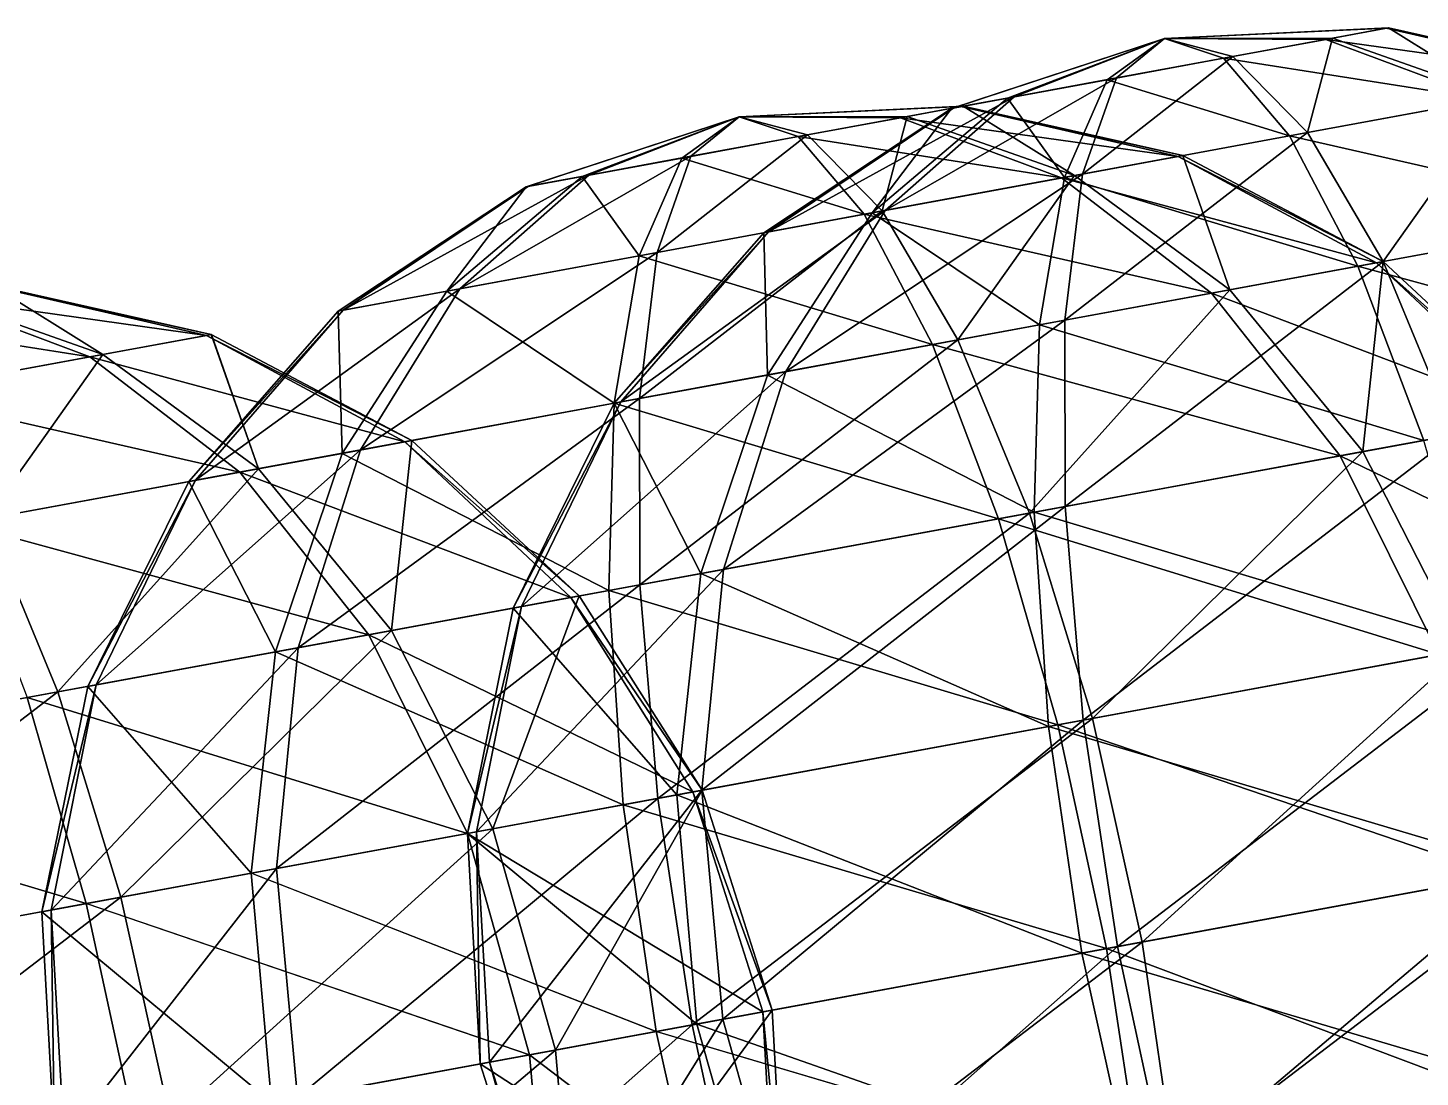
# Model space of a CAD drawing. Header units: metres. Extents: x -550 to 12, y -466 to 28.
# Drawn here: x -159.83 to -112.6, y -379.67 to -344.09 of the extents above; entities that cross this region are included whole.
import ezdxf

# ---------------------------------------------------------------- set-up
doc = ezdxf.new("R2010")
doc.units = ezdxf.units.M

msp = doc.modelspace()

# ---------------------------------------------------------------- linework, layer by layer
for points in [[(-115.57065, -344.4384, -774.7819), (-121.269, -344.44788, -769.40955), (-113.667496, -344.08807, -771.2592), (-113.6674, -344.08798, -771.2591)], [(-113.667496, -344.08807, -771.2592), (-121.269, -344.44788, -769.40955), (-113.75157, -344.10355, -767.24084), (-113.75147, -344.10345, -767.2407)], [(-113.75157, -344.10355, -767.24084), (-121.269, -344.44788, -769.40955), (-115.80035, -344.48065, -763.80365), (-115.80025, -344.48056, -763.8035)], [(-106.376335, -345.79337, -765.22), (-113.75157, -344.10355, -767.24084), (-115.80035, -344.48065, -763.80365), (-115.80025, -344.48056, -763.8035)], [(-109.89053, -346.44022, -779.78815), (-115.57065, -344.4384, -774.7819), (-113.667496, -344.08807, -771.2592), (-113.6674, -344.08798, -771.2591)], [(-106.21391, -345.76346, -772.9828), (-113.667496, -344.08807, -771.2592), (-113.75157, -344.10355, -767.24084), (-113.75147, -344.10345, -767.2407)], [(-106.21391, -345.76346, -772.9828), (-113.75157, -344.10355, -767.24084), (-106.376335, -345.79337, -765.22), (-106.376236, -345.79327, -765.21985)], [(-109.89053, -346.44022, -779.78815), (-113.667496, -344.08807, -771.2592), (-106.21391, -345.76346, -772.9828), (-106.21381, -345.76337, -772.98267)], [(-126.597244, -346.46802, -764.0372), (-121.269, -344.44788, -769.40955), (-128.5004, -346.81833, -767.5599), (-128.50029, -346.81824, -767.55975)], [(-128.5004, -346.81833, -767.5599), (-121.269, -344.44788, -769.40955), (-128.41632, -346.80286, -771.57825), (-128.41621, -346.80276, -771.5781)], [(-128.41632, -346.80286, -771.57825), (-121.269, -344.44788, -769.40955), (-126.367546, -346.42575, -775.01544), (-126.36745, -346.42566, -775.0153)], [(-123.216805, -345.8458, -761.954), (-121.269, -344.44788, -769.40955), (-126.597244, -346.46802, -764.0372), (-126.597145, -346.46793, -764.03705)], [(-126.367546, -346.42575, -775.01544), (-121.269, -344.44788, -769.40955), (-122.90303, -345.78802, -776.9506), (-122.90293, -345.78793, -776.9505)], [(-119.26486, -345.11838, -761.86847), (-121.269, -344.44788, -769.40955), (-123.216805, -345.8458, -761.954), (-123.216705, -345.8457, -761.95386)], [(-122.90303, -345.78802, -776.9506), (-121.269, -344.44788, -769.40955), (-118.951096, -345.0606, -776.8651), (-118.951, -345.06052, -776.865)], [(-118.951096, -345.0606, -776.8651), (-121.269, -344.44788, -769.40955), (-115.57065, -344.4384, -774.7819), (-115.57055, -344.4383, -774.7818)], [(-115.80035, -344.48065, -763.80365), (-121.269, -344.44788, -769.40955), (-119.26486, -345.11838, -761.86847), (-119.26476, -345.1183, -761.86835)], [(-110.334274, -346.52188, -758.5798), (-115.80035, -344.48065, -763.80365), (-119.26486, -345.11838, -761.86847), (-119.26476, -345.1183, -761.86835)], [(-116.42105, -347.64227, -783.81256), (-118.951096, -345.0606, -776.8651), (-115.57065, -344.4384, -774.7819), (-115.57055, -344.4383, -774.7818)], [(-116.42105, -347.64227, -783.81256), (-115.57065, -344.4384, -774.7819), (-109.89053, -346.44022, -779.78815), (-109.890434, -346.44012, -779.788)], [(-106.376335, -345.79337, -765.22), (-115.80035, -344.48065, -763.80365), (-110.334274, -346.52188, -758.5798), (-110.334175, -346.5218, -758.57965)], [(-124.05561, -349.04755, -783.9777), (-122.90303, -345.78802, -776.9506), (-118.951096, -345.0606, -776.8651), (-118.951, -345.06052, -776.865)], [(-124.05561, -349.04755, -783.9777), (-118.951096, -345.0606, -776.8651), (-116.42105, -347.64227, -783.81256), (-116.42095, -347.64218, -783.81244)], [(-117.02721, -347.75385, -754.8414), (-119.26486, -345.11838, -761.86847), (-123.216805, -345.8458, -761.954), (-123.216705, -345.8457, -761.95386)], [(-110.334274, -346.52188, -758.5798), (-119.26486, -345.11838, -761.86847), (-117.02721, -347.75385, -754.8414), (-117.02711, -347.75375, -754.84125)], [(-130.74854, -350.2795, -780.2393), (-126.367546, -346.42575, -775.01544), (-122.90303, -345.78802, -776.9506), (-122.90293, -345.78793, -776.9505)], [(-130.74854, -350.2795, -780.2393), (-122.90303, -345.78802, -776.9506), (-124.05561, -349.04755, -783.9777), (-124.05551, -349.04745, -783.9776)], [(-124.66177, -349.15912, -755.00653), (-123.216805, -345.8458, -761.954), (-126.597244, -346.46802, -764.0372), (-126.597145, -346.46793, -764.03705)], [(-117.02721, -347.75385, -754.8414), (-123.216805, -345.8458, -761.954), (-124.66177, -349.15912, -755.00653), (-124.661674, -349.15903, -755.0064)], [(-134.70648, -351.00803, -773.5991), (-128.41632, -346.80286, -771.57825), (-126.367546, -346.42575, -775.01544), (-126.36745, -346.42566, -775.0153)], [(-134.70648, -351.00803, -773.5991), (-126.367546, -346.42575, -775.01544), (-130.74854, -350.2795, -780.2393), (-130.74843, -350.27942, -780.2392)], [(-124.66177, -349.15912, -755.00653), (-126.597244, -346.46802, -764.0372), (-131.19228, -350.36118, -759.03094), (-131.19217, -350.36108, -759.0308)], [(-131.19228, -350.36118, -759.03094), (-126.597244, -346.46802, -764.0372), (-128.5004, -346.81833, -767.5599), (-128.50029, -346.81824, -767.55975)], [(-105.24329, -350.43246, -754.0939), (-110.334274, -346.52188, -758.5798), (-117.02721, -347.75385, -754.8414), (-117.02711, -347.75375, -754.84125)], [(-113.85129, -352.0169, -789.7785), (-116.42105, -347.64227, -783.81256), (-109.89053, -346.44022, -779.78815), (-109.890434, -346.44012, -779.788)], [(-113.85129, -352.0169, -789.7785), (-109.89053, -346.44022, -779.78815), (-104.615746, -350.31696, -784.0871), (-104.61565, -350.31686, -784.087)], [(-141.02917, -349.12448, -1143.2267), (-135.70093, -347.10434, -1148.599), (-142.93233, -349.4748, -1146.7494), (-142.93222, -349.4747, -1146.7493)], [(-142.93233, -349.4748, -1146.7494), (-135.70093, -347.10434, -1148.599), (-142.84827, -349.45932, -1150.7677), (-142.84816, -349.45923, -1150.7676)], [(-142.84827, -349.45932, -1150.7677), (-135.70093, -347.10434, -1148.599), (-140.79948, -349.0822, -1154.205), (-140.79938, -349.08212, -1154.2048)], [(-137.64873, -348.50226, -1141.1434), (-135.70093, -347.10434, -1148.599), (-141.02917, -349.12448, -1143.2267), (-141.02907, -349.1244, -1143.2266)], [(-140.79948, -349.0822, -1154.205), (-135.70093, -347.10434, -1148.599), (-137.33496, -348.4445, -1156.14), (-137.33485, -348.4444, -1156.1399)], [(-133.6968, -347.77484, -1141.058), (-135.70093, -347.10434, -1148.599), (-137.64873, -348.50226, -1141.1434), (-137.64862, -348.50217, -1141.1433)], [(-137.33496, -348.4445, -1156.14), (-135.70093, -347.10434, -1148.599), (-133.38303, -347.71707, -1156.0546), (-133.38292, -347.71698, -1156.0544)], [(-130.00258, -347.09485, -1153.9713), (-135.70093, -347.10434, -1148.599), (-128.09943, -346.74454, -1150.4486), (-128.09932, -346.74445, -1150.4485)], [(-128.09943, -346.74454, -1150.4486), (-135.70093, -347.10434, -1148.599), (-128.1835, -346.76, -1146.4303), (-128.1834, -346.75992, -1146.4302)], [(-128.1835, -346.76, -1146.4303), (-135.70093, -347.10434, -1148.599), (-130.23228, -347.13712, -1142.993), (-130.23218, -347.13702, -1142.9929)], [(-133.38303, -347.71707, -1156.0546), (-135.70093, -347.10434, -1148.599), (-130.00258, -347.09485, -1153.9713), (-130.00247, -347.09476, -1153.9712)], [(-130.23228, -347.13712, -1142.993), (-135.70093, -347.10434, -1148.599), (-133.6968, -347.77484, -1141.058), (-133.69669, -347.77475, -1141.0579)], [(-134.8689, -351.03793, -765.8363), (-128.5004, -346.81833, -767.5599), (-128.41632, -346.80286, -771.57825), (-128.41621, -346.80276, -771.5781)], [(-134.8689, -351.03793, -765.8363), (-128.41632, -346.80286, -771.57825), (-134.70648, -351.00803, -773.5991), (-134.70638, -351.00793, -773.599)], [(-131.19228, -350.36118, -759.03094), (-128.5004, -346.81833, -767.5599), (-134.8689, -351.03793, -765.8363), (-134.86879, -351.03784, -765.8362)], [(-124.766205, -349.17834, -1137.7692), (-130.23228, -347.13712, -1142.993), (-133.6968, -347.77484, -1141.058), (-133.69669, -347.77475, -1141.0579)], [(-130.85298, -350.29874, -1163.0021), (-133.38303, -347.71707, -1156.0546), (-130.00258, -347.09485, -1153.9713), (-130.00247, -347.09476, -1153.9712)], [(-130.85298, -350.29874, -1163.0021), (-130.00258, -347.09485, -1153.9713), (-124.322464, -349.09668, -1158.9777), (-124.322365, -349.0966, -1158.9775)], [(-120.808266, -348.44983, -1144.4094), (-128.1835, -346.76, -1146.4303), (-130.23228, -347.13712, -1142.993), (-130.23218, -347.13702, -1142.9929)], [(-120.808266, -348.44983, -1144.4094), (-130.23228, -347.13712, -1142.993), (-124.766205, -349.17834, -1137.7692), (-124.766106, -349.17825, -1137.769)], [(-124.322464, -349.09668, -1158.9777), (-130.00258, -347.09485, -1153.9713), (-128.09943, -346.74454, -1150.4486), (-128.09932, -346.74445, -1150.4485)], [(-120.64584, -348.41992, -1152.1722), (-128.09943, -346.74454, -1150.4486), (-128.1835, -346.76, -1146.4303), (-128.1834, -346.75992, -1146.4302)], [(-120.64584, -348.41992, -1152.1722), (-128.1835, -346.76, -1146.4303), (-120.808266, -348.44983, -1144.4094), (-120.80817, -348.44974, -1144.4093)], [(-124.322464, -349.09668, -1158.9777), (-128.09943, -346.74454, -1150.4486), (-120.64584, -348.41992, -1152.1722), (-120.645744, -348.41983, -1152.1721)], [(-124.648186, -354.00427, -790.0121), (-124.05561, -349.04755, -783.9777), (-116.42105, -347.64227, -783.81256), (-116.42095, -347.64218, -783.81244)], [(-124.648186, -354.00427, -790.0121), (-116.42105, -347.64227, -783.81256), (-113.85129, -352.0169, -789.7785), (-113.85119, -352.0168, -789.7784)], [(-116.42105, -347.64227, -783.81256), (-116.42105, -347.64227, -783.81256), (-124.05561, -349.04755, -783.9777), (-124.05551, -349.04745, -783.9776)], [(-138.48755, -351.704, -1163.1672), (-137.33496, -348.4445, -1156.14), (-133.38303, -347.71707, -1156.0546), (-133.38292, -347.71698, -1156.0544)], [(-138.48755, -351.704, -1163.1672), (-133.38303, -347.71707, -1156.0546), (-130.85298, -350.29874, -1163.0021), (-130.85287, -350.29865, -1163.002)], [(-131.45914, -350.4103, -1134.0308), (-133.6968, -347.77484, -1141.058), (-137.64873, -348.50226, -1141.1434), (-137.64862, -348.50217, -1141.1433)], [(-124.766205, -349.17834, -1137.7692), (-133.6968, -347.77484, -1141.058), (-131.45914, -350.4103, -1134.0308), (-131.45903, -350.41022, -1134.0306)], [(-114.70853, -352.1747, -748.807), (-117.02721, -347.75385, -754.8414), (-124.66177, -349.15912, -755.00653), (-124.661674, -349.15903, -755.0064)], [(-105.24329, -350.43246, -754.0939), (-117.02721, -347.75385, -754.8414), (-114.70853, -352.1747, -748.807), (-114.70843, -352.17462, -748.8069)], [(-145.18047, -352.93597, -1159.4288), (-140.79948, -349.0822, -1154.205), (-137.33496, -348.4445, -1156.14), (-137.33485, -348.4444, -1156.1399)], [(-145.18047, -352.93597, -1159.4288), (-137.33496, -348.4445, -1156.14), (-138.48755, -351.704, -1163.1672), (-138.48744, -351.70392, -1163.1671)], [(-139.0937, -351.81558, -1134.1959), (-137.64873, -348.50226, -1141.1434), (-141.02917, -349.12448, -1143.2267), (-141.02907, -349.1244, -1143.2266)], [(-131.45914, -350.4103, -1134.0308), (-137.64873, -348.50226, -1141.1434), (-139.0937, -351.81558, -1134.1959), (-139.0936, -351.8155, -1134.1958)], [(-114.07785, -352.05862, -1142.6741), (-120.808266, -348.44983, -1144.4094), (-124.766205, -349.17834, -1137.7692), (-124.766106, -349.17825, -1137.769)], [(-119.047676, -352.97342, -1163.2766), (-124.322464, -349.09668, -1158.9777), (-120.64584, -348.41992, -1152.1722), (-120.645744, -348.41983, -1152.1721)], [(-113.84815, -352.01636, -1153.6523), (-120.64584, -348.41992, -1152.1722), (-120.808266, -348.44983, -1144.4094), (-120.80817, -348.44974, -1144.4093)], [(-113.84815, -352.01636, -1153.6523), (-120.808266, -348.44983, -1144.4094), (-114.07785, -352.05862, -1142.6741), (-114.07775, -352.05853, -1142.674)], [(-119.047676, -352.97342, -1163.2766), (-120.64584, -348.41992, -1152.1722), (-113.84815, -352.01636, -1153.6523), (-113.84805, -352.01627, -1153.6522)], [(-149.13841, -353.6645, -1152.7886), (-142.84827, -349.45932, -1150.7677), (-140.79948, -349.0822, -1154.205), (-140.79938, -349.08212, -1154.2048)], [(-149.13841, -353.6645, -1152.7886), (-140.79948, -349.0822, -1154.205), (-145.18047, -352.93597, -1159.4288), (-145.18036, -352.93588, -1159.4287)], [(-134.11342, -355.74652, -784.7252), (-130.74854, -350.2795, -780.2393), (-124.05561, -349.04755, -783.9777), (-124.05551, -349.04745, -783.9776)], [(-134.11342, -355.74652, -784.7252), (-124.05561, -349.04755, -783.9777), (-124.648186, -354.00427, -790.0121), (-124.64809, -354.00418, -790.01196)], [(-149.30083, -353.6944, -1145.0258), (-142.93233, -349.4748, -1146.7494), (-142.84827, -349.45932, -1150.7677), (-142.84816, -349.45923, -1150.7676)], [(-149.30083, -353.6944, -1145.0258), (-142.84827, -349.45932, -1150.7677), (-149.13841, -353.6645, -1152.7886), (-149.1383, -353.6644, -1152.7885)], [(-145.6242, -353.01764, -1138.2203), (-142.93233, -349.4748, -1146.7494), (-149.30083, -353.6944, -1145.0258), (-149.30072, -353.6943, -1145.0256)], [(-139.0937, -351.81558, -1134.1959), (-141.02917, -349.12448, -1143.2267), (-145.6242, -353.01764, -1138.2203), (-145.6241, -353.01755, -1138.2202)], [(-145.6242, -353.01764, -1138.2203), (-141.02917, -349.12448, -1143.2267), (-142.93233, -349.4748, -1146.7494), (-142.93222, -349.4747, -1146.7493)], [(-119.675224, -353.08893, -1133.2833), (-124.766205, -349.17834, -1137.7692), (-131.45914, -350.4103, -1134.0308), (-131.45903, -350.41022, -1134.0306)], [(-125.505424, -354.16205, -749.0406), (-124.66177, -349.15912, -755.00653), (-131.19228, -350.36118, -759.03094), (-131.19217, -350.36108, -759.0308)], [(-128.28322, -354.67337, -1168.968), (-130.85298, -350.29874, -1163.0021), (-124.322464, -349.09668, -1158.9777), (-124.322365, -349.0966, -1158.9775)], [(-128.28322, -354.67337, -1168.968), (-124.322464, -349.09668, -1158.9777), (-119.047676, -352.97342, -1163.2766), (-119.04758, -352.97333, -1163.2765)], [(-114.70853, -352.1747, -748.807), (-124.66177, -349.15912, -755.00653), (-125.505424, -354.16205, -749.0406), (-125.505325, -354.16196, -749.04047)], [(-114.07785, -352.05862, -1142.6741), (-124.766205, -349.17834, -1137.7692), (-119.675224, -353.08893, -1133.2833), (-119.675125, -353.08884, -1133.2832)], [(-139.71078, -356.77682, -775.33453), (-134.70648, -351.00803, -773.5991), (-130.74854, -350.2795, -780.2393), (-130.74843, -350.27942, -780.2392)], [(-139.71078, -356.77682, -775.33453), (-130.74854, -350.2795, -780.2393), (-134.11342, -355.74652, -784.7252), (-134.11331, -355.74643, -784.7251)], [(-129.14046, -354.83118, -1127.9965), (-131.45914, -350.4103, -1134.0308), (-139.0937, -351.81558, -1134.1959), (-139.0936, -351.8155, -1134.1958)], [(-139.08011, -356.66074, -1169.2015), (-138.48755, -351.704, -1163.1672), (-130.85298, -350.29874, -1163.0021), (-130.85287, -350.29865, -1163.002)], [(-139.08011, -356.66074, -1169.2015), (-130.85298, -350.29874, -1163.0021), (-128.28322, -354.67337, -1168.968), (-128.28311, -354.67328, -1168.9679)], [(-130.85298, -350.29874, -1163.0021), (-130.85298, -350.29874, -1163.0021), (-138.48755, -351.704, -1163.1672), (-138.48744, -351.70392, -1163.1671)], [(-134.74097, -355.86203, -754.732), (-131.19228, -350.36118, -759.03094), (-134.8689, -351.03793, -765.8363), (-134.86879, -351.03784, -765.8362)], [(-125.505424, -354.16205, -749.0406), (-131.19228, -350.36118, -759.03094), (-134.74097, -355.86203, -754.732), (-134.74086, -355.86194, -754.7319)], [(-119.675224, -353.08893, -1133.2833), (-131.45914, -350.4103, -1134.0308), (-129.14046, -354.83118, -1127.9965), (-129.14035, -354.8311, -1127.9963)], [(-100.87433, -355.94586, -750.6518), (-105.24329, -350.43246, -754.0939), (-114.70853, -352.1747, -748.807), (-114.70843, -352.17462, -748.8069)], [(-111.41692, -357.8864, -794.3563), (-113.85129, -352.0169, -789.7785), (-104.615746, -350.31696, -784.0871), (-104.61565, -350.31686, -784.087)], [(-139.94049, -356.8191, -764.3562), (-134.8689, -351.03793, -765.8363), (-134.70648, -351.00803, -773.5991), (-134.70638, -351.00793, -773.599)], [(-139.94049, -356.8191, -764.3562), (-134.70648, -351.00803, -773.5991), (-139.71078, -356.77682, -775.33453), (-139.71068, -356.77673, -775.3344)], [(-134.74097, -355.86203, -754.732), (-134.8689, -351.03793, -765.8363), (-139.94049, -356.8191, -764.3562), (-139.94038, -356.819, -764.3561)], [(-148.54535, -358.40298, -1163.9147), (-145.18047, -352.93597, -1159.4288), (-138.48755, -351.704, -1163.1672), (-138.48744, -351.70392, -1163.1671)], [(-148.54535, -358.40298, -1163.9147), (-138.48755, -351.704, -1163.1672), (-139.08011, -356.66074, -1169.2015), (-139.08, -356.66064, -1169.2014)], [(-139.93735, -356.81854, -1128.23), (-139.0937, -351.81558, -1134.1959), (-145.6242, -353.01764, -1138.2203), (-145.6241, -353.01755, -1138.2202)], [(-129.14046, -354.83118, -1127.9965), (-139.0937, -351.81558, -1134.1959), (-139.93735, -356.81854, -1128.23), (-139.93724, -356.81845, -1128.2299)], [(-112.46682, -358.07965, -744.1767), (-114.70853, -352.1747, -748.807), (-125.505424, -354.16205, -749.0406), (-125.505325, -354.16196, -749.04047)], [(-124.64037, -360.3204, -794.6424), (-124.648186, -354.00427, -790.0121), (-113.85129, -352.0169, -789.7785), (-113.85119, -352.0168, -789.7784)], [(-113.85129, -352.0169, -789.7785), (-113.85129, -352.0169, -789.7785), (-124.648186, -354.00427, -790.0121), (-124.64809, -354.00418, -790.01196)], [(-124.64037, -360.3204, -794.6424), (-113.85129, -352.0169, -789.7785), (-111.41692, -357.8864, -794.3563), (-111.416824, -357.88632, -794.3562)], [(-108.450905, -357.34045, -1141.3424), (-114.07785, -352.05862, -1142.6741), (-119.675224, -353.08893, -1133.2833), (-119.675125, -353.08884, -1133.2832)], [(-114.537674, -358.46085, -1166.5753), (-119.047676, -352.97342, -1163.2766), (-113.84815, -352.01636, -1153.6523), (-113.84805, -352.01627, -1153.6522)], [(-100.87433, -355.94586, -750.6518), (-114.70853, -352.1747, -748.807), (-112.46682, -358.07965, -744.1767), (-112.46672, -358.07956, -744.1766)], [(-114.537674, -358.46085, -1166.5753), (-113.84815, -352.01636, -1153.6523), (-108.169586, -357.2887, -1154.788), (-108.16949, -357.2886, -1154.7878)], [(-108.169586, -357.2887, -1154.788), (-113.84815, -352.01636, -1153.6523), (-114.07785, -352.05862, -1142.6741), (-114.07775, -352.05853, -1142.674)], [(-108.169586, -357.2887, -1154.788), (-114.07785, -352.05862, -1142.6741), (-108.450905, -357.34045, -1141.3424), (-108.450806, -357.34036, -1141.3423)], [(-153.77115, -354.51724, -1029.1852), (-161.14638, -352.82742, -1031.206), (-163.19516, -353.20453, -1027.7688), (-163.19505, -353.20444, -1027.7687)], [(-157.28534, -355.1641, -1043.7534), (-162.96545, -353.16226, -1038.7471), (-161.0623, -352.81195, -1035.2244), (-161.0622, -352.81186, -1035.2242)], [(-153.60872, -354.48734, -1036.948), (-161.0623, -352.81195, -1035.2244), (-161.14638, -352.82742, -1031.206), (-161.14627, -352.82733, -1031.2059)], [(-153.60872, -354.48734, -1036.948), (-161.14638, -352.82742, -1031.206), (-153.77115, -354.51724, -1029.1852), (-153.77104, -354.51715, -1029.185)], [(-157.28534, -355.1641, -1043.7534), (-161.0623, -352.81195, -1035.2244), (-153.60872, -354.48734, -1036.948), (-153.60861, -354.48724, -1036.9479)], [(-157.72908, -355.24576, -1022.545), (-163.19516, -353.20453, -1027.7688), (-166.65967, -353.84225, -1025.8337), (-166.65956, -353.84216, -1025.8336)], [(-163.81586, -356.36615, -1047.7778), (-162.96545, -353.16226, -1038.7471), (-157.28534, -355.1641, -1043.7534), (-157.28523, -355.164, -1043.7533)], [(-153.77115, -354.51724, -1029.1852), (-163.19516, -353.20453, -1027.7688), (-157.72908, -355.24576, -1022.545), (-157.72897, -355.24567, -1022.54486)], [(-154.14272, -359.4333, -1154.5239), (-149.13841, -353.6645, -1152.7886), (-145.18047, -352.93597, -1159.4288), (-145.18036, -352.93588, -1159.4287)], [(-154.14272, -359.4333, -1154.5239), (-145.18047, -352.93597, -1159.4288), (-148.54535, -358.40298, -1163.9147), (-148.54524, -358.4029, -1163.9146)], [(-149.17288, -358.5185, -1133.9214), (-145.6242, -353.01764, -1138.2203), (-149.30083, -353.6944, -1145.0258), (-149.30072, -353.6943, -1145.0256)], [(-139.93735, -356.81854, -1128.23), (-145.6242, -353.01764, -1138.2203), (-149.17288, -358.5185, -1133.9214), (-149.17278, -358.5184, -1133.9213)], [(-115.30626, -358.60233, -1129.8412), (-119.675224, -353.08893, -1133.2833), (-129.14046, -354.83118, -1127.9965), (-129.14035, -354.8311, -1127.9963)], [(-125.848854, -360.54288, -1173.5458), (-128.28322, -354.67337, -1168.968), (-119.047676, -352.97342, -1163.2766), (-119.04758, -352.97333, -1163.2765)], [(-125.848854, -360.54288, -1173.5458), (-119.047676, -352.97342, -1163.2766), (-114.537674, -358.46085, -1166.5753), (-114.537575, -358.46075, -1166.5752)], [(-108.450905, -357.34045, -1141.3424), (-119.675224, -353.08893, -1133.2833), (-115.30626, -358.60233, -1129.8412), (-115.30616, -358.60223, -1129.8411)], [(-154.37242, -359.47556, -1143.5457), (-149.30083, -353.6944, -1145.0258), (-149.13841, -353.6645, -1152.7886), (-149.1383, -353.6644, -1152.7885)], [(-154.37242, -359.47556, -1143.5457), (-149.13841, -353.6645, -1152.7886), (-154.14272, -359.4333, -1154.5239), (-154.14261, -359.4332, -1154.5238)], [(-149.17288, -358.5185, -1133.9214), (-149.30083, -353.6944, -1145.0258), (-154.37242, -359.47556, -1143.5457), (-154.37231, -359.47546, -1143.5455)], [(-157.72908, -355.24576, -1022.545), (-166.65967, -353.84225, -1025.8337), (-164.42201, -356.47772, -1018.8066), (-164.4219, -356.47763, -1018.80646)], [(-136.23286, -362.45422, -788.1673), (-134.11342, -355.74652, -784.7252), (-124.648186, -354.00427, -790.0121), (-124.64809, -354.00418, -790.01196)], [(-136.23286, -362.45422, -788.1673), (-124.648186, -354.00427, -790.0121), (-124.64037, -360.3204, -794.6424), (-124.640274, -360.3203, -794.6423)], [(-125.69027, -360.51367, -744.46277), (-125.505424, -354.16205, -749.0406), (-134.74097, -355.86203, -754.732), (-134.74086, -355.86194, -754.7319)], [(-112.46682, -358.07965, -744.1767), (-125.505424, -354.16205, -749.0406), (-125.69027, -360.51367, -744.46277), (-125.69017, -360.51358, -744.46265)], [(-147.04073, -358.12604, -1027.4498), (-153.77115, -354.51724, -1029.1852), (-157.72908, -355.24576, -1022.545), (-157.72897, -355.24567, -1022.54486)], [(-152.01056, -359.04083, -1048.0524), (-157.28534, -355.1641, -1043.7534), (-153.60872, -354.48734, -1036.948), (-153.60861, -354.48724, -1036.9479)], [(-146.81104, -358.08377, -1038.4281), (-153.60872, -354.48734, -1036.948), (-153.77115, -354.51724, -1029.1852), (-153.77104, -354.51715, -1029.185)], [(-146.81104, -358.08377, -1038.4281), (-153.77115, -354.51724, -1029.1852), (-147.04073, -358.12604, -1027.4498), (-147.04062, -358.12595, -1027.4497)], [(-152.01056, -359.04083, -1048.0524), (-153.60872, -354.48734, -1036.948), (-146.81104, -358.08377, -1038.4281), (-146.81093, -358.08368, -1038.428)], [(-139.0723, -362.97687, -1173.8318), (-139.08011, -356.66074, -1169.2015), (-128.28322, -354.67337, -1168.968), (-128.28311, -354.67328, -1168.9679)], [(-128.28322, -354.67337, -1168.968), (-128.28322, -354.67337, -1168.968), (-139.08011, -356.66074, -1169.2015), (-139.08, -356.66064, -1169.2014)], [(-139.0723, -362.97687, -1173.8318), (-128.28322, -354.67337, -1168.968), (-125.848854, -360.54288, -1173.5458), (-125.848755, -360.5428, -1173.5457)], [(-161.2461, -360.74078, -1053.7438), (-163.81586, -356.36615, -1047.7778), (-157.28534, -355.1641, -1043.7534), (-157.28523, -355.164, -1043.7533)], [(-161.2461, -360.74078, -1053.7438), (-157.28534, -355.1641, -1043.7534), (-152.01056, -359.04083, -1048.0524), (-152.01045, -359.04074, -1048.0522)], [(-126.89875, -360.7361, -1123.3662), (-129.14046, -354.83118, -1127.9965), (-139.93735, -356.81854, -1128.23), (-139.93724, -356.81845, -1128.2299)], [(-115.30626, -358.60233, -1129.8412), (-129.14046, -354.83118, -1127.9965), (-126.89875, -360.7361, -1123.3662), (-126.89865, -360.73602, -1123.3661)], [(-152.63809, -359.15634, -1018.0591), (-157.72908, -355.24576, -1022.545), (-164.42201, -356.47772, -1018.8066), (-164.4219, -356.47763, -1018.80646)], [(-147.04073, -358.12604, -1027.4498), (-157.72908, -355.24576, -1022.545), (-152.63809, -359.15634, -1018.0591), (-152.63799, -359.15625, -1018.05896)], [(-143.08823, -363.71606, -776.66614), (-139.71078, -356.77682, -775.33453), (-134.11342, -355.74652, -784.7252), (-134.11331, -355.74643, -784.7251)], [(-143.08823, -363.71606, -776.66614), (-134.11342, -355.74652, -784.7252), (-136.23286, -362.45422, -788.1673), (-136.23276, -362.45413, -788.1672)], [(-137.00145, -362.5957, -751.4333), (-134.74097, -355.86203, -754.732), (-139.94049, -356.8191, -764.3562), (-139.94038, -356.819, -764.3561)], [(-125.69027, -360.51367, -744.46277), (-134.74097, -355.86203, -754.732), (-137.00145, -362.5957, -751.4333), (-137.00134, -362.5956, -751.43317)], [(-152.63809, -359.15634, -1018.0591), (-164.42201, -356.47772, -1018.8066), (-162.10333, -360.8986, -1012.7722), (-162.10323, -360.8985, -1012.7721)], [(-150.6648, -365.1107, -1167.3568), (-148.54535, -358.40298, -1163.9147), (-139.08011, -356.66074, -1169.2015), (-139.08, -356.66064, -1169.2014)], [(-150.6648, -365.1107, -1167.3568), (-139.08011, -356.66074, -1169.2015), (-139.0723, -362.97687, -1173.8318), (-139.07219, -362.97678, -1173.8317)], [(-140.12221, -363.17014, -1123.6522), (-139.93735, -356.81854, -1128.23), (-149.17288, -358.5185, -1133.9214), (-149.17278, -358.5184, -1133.9213)], [(-143.36954, -363.76785, -763.2205), (-139.94049, -356.8191, -764.3562), (-139.71078, -356.77682, -775.33453), (-139.71068, -356.77673, -775.3344)], [(-143.36954, -363.76785, -763.2205), (-139.71078, -356.77682, -775.33453), (-143.08823, -363.71606, -776.66614), (-143.08812, -363.71597, -776.666)], [(-137.00145, -362.5957, -751.4333), (-139.94049, -356.8191, -764.3562), (-143.36954, -363.76785, -763.2205), (-143.36943, -363.76776, -763.2204)], [(-126.89875, -360.7361, -1123.3662), (-139.93735, -356.81854, -1128.23), (-140.12221, -363.17014, -1123.6522), (-140.1221, -363.17004, -1123.6521)], [(-104.310905, -363.9354, -1140.5054), (-108.450905, -357.34045, -1141.3424), (-115.30626, -358.60233, -1129.8412), (-115.30616, -358.60223, -1129.8411)], [(-111.09982, -365.18503, -1168.6489), (-114.537674, -358.46085, -1166.5753), (-108.169586, -357.2887, -1154.788), (-108.16949, -357.2886, -1154.7878)], [(-124.03271, -367.56555, -797.5531), (-124.64037, -360.3204, -794.6424), (-111.41692, -357.8864, -794.3563), (-111.416824, -357.88632, -794.3562)], [(-111.41692, -357.8864, -794.3563), (-111.41692, -357.8864, -794.3563), (-124.64037, -360.3204, -794.6424), (-124.640274, -360.3203, -794.6423)], [(-124.03271, -367.56555, -797.5531), (-111.41692, -357.8864, -794.3563), (-109.28387, -364.85077, -797.2341), (-109.28377, -364.85068, -797.23395)], [(-157.52016, -366.37253, -1155.8556), (-154.14272, -359.4333, -1154.5239), (-148.54535, -358.40298, -1163.9147), (-148.54524, -358.4029, -1163.9146)], [(-157.52016, -366.37253, -1155.8556), (-148.54535, -358.40298, -1163.9147), (-150.6648, -365.1107, -1167.3568), (-150.66469, -365.1106, -1167.3567)], [(-151.43338, -365.25217, -1130.6227), (-149.17288, -358.5185, -1133.9214), (-154.37242, -359.47556, -1143.5457), (-154.37231, -359.47546, -1143.5455)], [(-141.41377, -363.40787, -1026.1182), (-147.04073, -358.12604, -1027.4498), (-152.63809, -359.15634, -1018.0591), (-152.63799, -359.15625, -1018.05896)], [(-147.50055, -364.52826, -1051.3511), (-152.01056, -359.04083, -1048.0524), (-146.81104, -358.08377, -1038.4281), (-146.81093, -358.08368, -1038.428)], [(-140.12221, -363.17014, -1123.6522), (-149.17288, -358.5185, -1133.9214), (-151.43338, -365.25217, -1130.6227), (-151.43327, -365.25208, -1130.6226)], [(-147.50055, -364.52826, -1051.3511), (-146.81104, -358.08377, -1038.4281), (-141.13246, -363.3561, -1039.5637), (-141.13235, -363.35602, -1039.5636)], [(-141.13246, -363.3561, -1039.5637), (-146.81104, -358.08377, -1038.4281), (-147.04073, -358.12604, -1027.4498), (-147.04062, -358.12595, -1027.4497)], [(-141.13246, -363.3561, -1039.5637), (-147.04073, -358.12604, -1027.4498), (-141.41377, -363.40787, -1026.1182), (-141.41367, -363.40778, -1026.118)], [(-123.7158, -367.50723, -1176.4236), (-125.848854, -360.54288, -1173.5458), (-114.537674, -358.46085, -1166.5753), (-114.537575, -358.46075, -1166.5752)], [(-110.45488, -365.0663, -741.266), (-112.46682, -358.07965, -744.1767), (-125.69027, -360.51367, -744.46277), (-125.69017, -360.51358, -744.46265)], [(-123.7158, -367.50723, -1176.4236), (-114.537674, -358.46085, -1166.5753), (-111.09982, -365.18503, -1168.6489), (-111.099724, -365.18494, -1168.6488)], [(-111.95706, -365.3428, -1127.6775), (-115.30626, -358.60233, -1129.8412), (-126.89875, -360.7361, -1123.3662), (-126.89865, -360.73602, -1123.3661)], [(-104.310905, -363.9354, -1140.5054), (-115.30626, -358.60233, -1129.8412), (-111.95706, -365.3428, -1127.6775), (-111.95696, -365.3427, -1127.6774)], [(-148.26913, -364.66974, -1014.617), (-152.63809, -359.15634, -1018.0591), (-162.10333, -360.8986, -1012.7722), (-162.10323, -360.8985, -1012.7721)], [(-158.81174, -366.6103, -1058.3215), (-161.2461, -360.74078, -1053.7438), (-152.01056, -359.04083, -1048.0524), (-152.01045, -359.04074, -1048.0522)], [(-158.81174, -366.6103, -1058.3215), (-152.01056, -359.04083, -1048.0524), (-147.50055, -364.52826, -1051.3511), (-147.50044, -364.52817, -1051.351)], [(-157.80147, -366.42432, -1142.41), (-154.37242, -359.47556, -1143.5457), (-154.14272, -359.4333, -1154.5239), (-154.14261, -359.4332, -1154.5238)], [(-157.80147, -366.42432, -1142.41), (-154.14272, -359.4333, -1154.5239), (-157.52016, -366.37253, -1155.8556), (-157.52005, -366.37244, -1155.8555)], [(-151.43338, -365.25217, -1130.6227), (-154.37242, -359.47556, -1143.5457), (-157.80147, -366.42432, -1142.41), (-157.80136, -366.42422, -1142.4099)], [(-141.41377, -363.40787, -1026.1182), (-152.63809, -359.15634, -1018.0591), (-148.26913, -364.66974, -1014.617), (-148.26903, -364.66965, -1014.6169)], [(-136.96246, -369.9455, -790.3311), (-136.23286, -362.45422, -788.1673), (-124.64037, -360.3204, -794.6424), (-124.640274, -360.3203, -794.6423)], [(-136.96246, -369.9455, -790.3311), (-124.64037, -360.3204, -794.6424), (-124.03271, -367.56555, -797.5531), (-124.03261, -367.56546, -797.553)], [(-172.03519, -369.04428, -1058.6075), (-161.2461, -360.74078, -1053.7438), (-158.81174, -366.6103, -1058.3215), (-158.81163, -366.6102, -1058.3214)], [(-124.88681, -367.72278, -1120.4554), (-126.89875, -360.7361, -1123.3662), (-140.12221, -363.17014, -1123.6522), (-140.1221, -363.17004, -1123.6521)], [(-138.46465, -370.22202, -1176.7426), (-139.0723, -362.97687, -1173.8318), (-125.848854, -360.54288, -1173.5458), (-125.848755, -360.5428, -1173.5457)], [(-125.848854, -360.54288, -1173.5458), (-125.848854, -360.54288, -1173.5458), (-139.0723, -362.97687, -1173.8318), (-139.07219, -362.97678, -1173.8317)], [(-138.46465, -370.22202, -1176.7426), (-125.848854, -360.54288, -1173.5458), (-123.7158, -367.50723, -1176.4236), (-123.7157, -367.50714, -1176.4235)], [(-125.20372, -367.7811, -741.585), (-125.69027, -360.51367, -744.46277), (-137.00145, -362.5957, -751.4333), (-137.00134, -362.5956, -751.43317)], [(-111.95706, -365.3428, -1127.6775), (-126.89875, -360.7361, -1123.3662), (-124.88681, -367.72278, -1120.4554), (-124.88671, -367.7227, -1120.4553)], [(-110.45488, -365.0663, -741.266), (-125.69027, -360.51367, -744.46277), (-125.20372, -367.7811, -741.585), (-125.20362, -367.781, -741.5849)], [(-148.26913, -364.66974, -1014.617), (-162.10333, -360.8986, -1012.7722), (-159.86163, -366.80353, -1008.1419), (-159.86153, -366.80344, -1008.1418)], [(-144.60861, -371.3529, -777.5032), (-143.08823, -363.71606, -776.66614), (-136.23286, -362.45422, -788.1673), (-136.23276, -362.45413, -788.1672)], [(-144.60861, -371.3529, -777.5032), (-136.23286, -362.45422, -788.1673), (-136.96246, -369.9455, -790.3311), (-136.96236, -369.9454, -790.331)], [(-137.8197, -370.10327, -749.3596), (-137.00145, -362.5957, -751.4333), (-143.36954, -363.76785, -763.2205), (-143.36943, -363.76776, -763.2204)], [(-125.20372, -367.7811, -741.585), (-137.00145, -362.5957, -751.4333), (-137.8197, -370.10327, -749.3596), (-137.8196, -370.10318, -749.3595)], [(-139.63565, -370.43756, -1120.7744), (-140.12221, -363.17014, -1123.6522), (-151.43338, -365.25217, -1130.6227), (-151.43327, -365.25208, -1130.6226)], [(-151.39438, -372.60196, -1169.5205), (-150.6648, -365.1107, -1167.3568), (-139.0723, -362.97687, -1173.8318), (-139.07219, -362.97678, -1173.8317)], [(-151.39438, -372.60196, -1169.5205), (-139.0723, -362.97687, -1173.8318), (-138.46465, -370.22202, -1176.7426), (-138.46454, -370.22192, -1176.7424)], [(-124.88681, -367.72278, -1120.4554), (-140.12221, -363.17014, -1123.6522), (-139.63565, -370.43756, -1120.7744), (-139.63554, -370.43747, -1120.7743)], [(-137.27379, -370.0028, -1025.2811), (-141.41377, -363.40787, -1026.1182), (-148.26913, -364.66974, -1014.617), (-148.26903, -364.66965, -1014.6169)], [(-144.0627, -371.25244, -1053.4247), (-147.50055, -364.52826, -1051.3511), (-141.13246, -363.3561, -1039.5637), (-141.13235, -363.35602, -1039.5636)], [(-144.92238, -371.41068, -762.5066), (-143.36954, -363.76785, -763.2205), (-143.08823, -363.71606, -776.66614), (-143.08812, -363.71597, -776.666)], [(-144.92238, -371.41068, -762.5066), (-143.08823, -363.71606, -776.66614), (-144.60861, -371.3529, -777.5032), (-144.6085, -371.3528, -777.50305)], [(-144.0627, -371.25244, -1053.4247), (-141.13246, -363.3561, -1039.5637), (-136.96, -369.94507, -1040.2777), (-136.9599, -369.94498, -1040.2776)], [(-136.96, -369.94507, -1040.2777), (-141.13246, -363.3561, -1039.5637), (-141.41377, -363.40787, -1026.1182), (-141.41367, -363.40778, -1026.118)], [(-136.96, -369.94507, -1040.2777), (-141.41377, -363.40787, -1026.1182), (-137.27379, -370.0028, -1025.2811), (-137.27368, -370.00272, -1025.281)], [(-137.8197, -370.10327, -749.3596), (-143.36954, -363.76785, -763.2205), (-144.92238, -371.41068, -762.5066), (-144.92227, -371.41058, -762.5065)], [(-144.91994, -371.41022, -1012.4532), (-148.26913, -364.66974, -1014.617), (-159.86163, -366.80353, -1008.1419), (-159.86153, -366.80344, -1008.1418)], [(-156.67868, -373.57465, -1061.1993), (-158.81174, -366.6103, -1058.3215), (-147.50055, -364.52826, -1051.3511), (-147.50044, -364.52817, -1051.351)], [(-156.67868, -373.57465, -1061.1993), (-147.50055, -364.52826, -1051.3511), (-144.0627, -371.25244, -1053.4247), (-144.06259, -371.25235, -1053.4246)], [(-137.27379, -370.0028, -1025.2811), (-148.26913, -364.66974, -1014.617), (-144.91994, -371.41022, -1012.4532), (-144.91983, -371.41013, -1012.45306)], [(-159.04054, -374.00937, -1156.6926), (-157.52016, -366.37253, -1155.8556), (-150.6648, -365.1107, -1167.3568), (-150.66469, -365.1106, -1167.3567)], [(-159.04054, -374.00937, -1156.6926), (-150.6648, -365.1107, -1167.3568), (-151.39438, -372.60196, -1169.5205), (-151.39427, -372.60187, -1169.5204)], [(-108.8098, -372.6585, -740.2732), (-110.45488, -365.0663, -741.266), (-125.20372, -367.7811, -741.585), (-125.20362, -367.781, -741.5849)], [(-122.8666, -375.2459, -798.5459), (-124.03271, -367.56555, -797.5531), (-109.28387, -364.85077, -797.2341), (-109.28377, -364.85068, -797.23395)], [(-109.28387, -364.85077, -797.2341), (-109.28387, -364.85077, -797.2341), (-124.03271, -367.56555, -797.5531), (-124.03261, -367.56546, -797.553)], [(-122.8666, -375.2459, -798.5459), (-109.28387, -364.85077, -797.2341), (-107.59747, -372.43536, -798.21564), (-107.597374, -372.43527, -798.2155)], [(-152.25162, -372.75974, -1128.5491), (-151.43338, -365.25217, -1130.6227), (-157.80147, -366.42432, -1142.41), (-157.80136, -366.42422, -1142.4099)], [(-139.63565, -370.43756, -1120.7744), (-151.43338, -365.25217, -1130.6227), (-152.25162, -372.75974, -1128.5491), (-152.25151, -372.75964, -1128.549)], [(-109.855865, -372.85107, -1126.9395), (-111.95706, -365.3428, -1127.6775), (-124.88681, -367.72278, -1120.4554), (-124.88671, -367.7227, -1120.4553)], [(-122.0294, -375.09183, -1177.405), (-123.7158, -367.50723, -1176.4236), (-111.09982, -365.18503, -1168.6489), (-111.099724, -365.18494, -1168.6488)], [(-122.0294, -375.09183, -1177.405), (-111.09982, -365.18503, -1168.6489), (-108.96838, -372.6877, -1169.3562), (-108.968285, -372.68762, -1169.3561)], [(-159.35431, -374.06714, -1141.696), (-157.80147, -366.42432, -1142.41), (-157.52016, -366.37253, -1155.8556), (-157.52005, -366.37244, -1155.8555)], [(-159.35431, -374.06714, -1141.696), (-157.52016, -366.37253, -1155.8556), (-159.04054, -374.00937, -1156.6926), (-159.04044, -374.00928, -1156.6925)], [(-152.25162, -372.75974, -1128.5491), (-157.80147, -366.42432, -1142.41), (-159.35431, -374.06714, -1141.696), (-159.3542, -374.06705, -1141.6959)], [(-157.84969, -373.7902, -1005.2312), (-159.86163, -366.80353, -1008.1419), (-173.08508, -369.23755, -1008.428), (-173.08498, -369.23746, -1008.42786)], [(-171.42752, -376.28943, -1061.5183), (-172.03519, -369.04428, -1058.6075), (-158.81174, -366.6103, -1058.3215), (-158.81163, -366.6102, -1058.3214)], [(-158.81174, -366.6103, -1058.3215), (-158.81174, -366.6103, -1058.3215), (-172.03519, -369.04428, -1058.6075), (-172.03508, -369.0442, -1058.6074)], [(-171.42752, -376.28943, -1061.5183), (-158.81174, -366.6103, -1058.3215), (-156.67868, -373.57465, -1061.1993), (-156.67857, -373.57455, -1061.1992)], [(-144.91994, -371.41022, -1012.4532), (-159.86163, -366.80353, -1008.1419), (-157.84969, -373.7902, -1005.2312), (-157.84958, -373.7901, -1005.2311)], [(-137.29852, -377.90237, -1177.7354), (-138.46465, -370.22202, -1176.7426), (-123.7158, -367.50723, -1176.4236), (-123.7157, -367.50714, -1176.4235)], [(-123.7158, -367.50723, -1176.4236), (-123.7158, -367.50723, -1176.4236), (-138.46465, -370.22202, -1176.7426), (-138.46454, -370.22192, -1176.7424)], [(-137.29852, -377.90237, -1177.7354), (-123.7158, -367.50723, -1176.4236), (-122.0294, -375.09183, -1177.405), (-122.029305, -375.09174, -1177.4049)], [(-123.24173, -375.31497, -1119.4626), (-124.88681, -367.72278, -1120.4554), (-139.63565, -370.43756, -1120.7744), (-139.63554, -370.43747, -1120.7743)], [(-124.07892, -375.46906, -740.60345), (-125.20372, -367.7811, -741.585), (-137.8197, -370.10327, -749.3596), (-137.8196, -370.10318, -749.3595)], [(-136.25246, -377.7098, -791.06915), (-136.96246, -369.9455, -790.3311), (-124.03271, -367.56555, -797.5531), (-124.03261, -367.56546, -797.553)], [(-136.25246, -377.7098, -791.06915), (-124.03271, -367.56555, -797.5531), (-122.8666, -375.2459, -798.5459), (-122.8665, -375.24582, -798.5458)], [(-108.8098, -372.6585, -740.2732), (-125.20372, -367.7811, -741.585), (-124.07892, -375.46906, -740.60345), (-124.07882, -375.46896, -740.60333)], [(-109.855865, -372.85107, -1126.9395), (-124.88681, -367.72278, -1120.4554), (-123.24173, -375.31497, -1119.4626), (-123.24163, -375.31488, -1119.4625)], [(-157.84969, -373.7902, -1005.2312), (-173.08508, -369.23755, -1008.428), (-172.59853, -376.50497, -1005.55023), (-172.59842, -376.50488, -1005.5501)], [(-150.68439, -380.36627, -1170.2585), (-151.39438, -372.60196, -1169.5205), (-138.46465, -370.22202, -1176.7426), (-138.46454, -370.22192, -1176.7424)], [(-150.68439, -380.36627, -1170.2585), (-138.46465, -370.22202, -1176.7426), (-137.29852, -377.90237, -1177.7354), (-137.29842, -377.90228, -1177.7352)], [(-137.13994, -377.87317, -748.65234), (-137.8197, -370.10327, -749.3596), (-144.92238, -371.41068, -762.5066), (-144.92227, -371.41058, -762.5065)], [(-134.90286, -377.46143, -1024.9956), (-137.27379, -370.0028, -1025.2811), (-144.91994, -371.41022, -1012.4532), (-144.91983, -371.41013, -1012.45306)], [(-144.16833, -379.16687, -777.7887), (-144.60861, -371.3529, -777.5032), (-136.96246, -369.9455, -790.3311), (-136.96236, -369.9454, -790.331)], [(-144.16833, -379.16687, -777.7887), (-136.96246, -369.9455, -790.3311), (-136.25246, -377.7098, -791.06915), (-136.25235, -377.70972, -791.06903)], [(-141.93126, -378.75513, -1054.132), (-144.0627, -371.25244, -1053.4247), (-136.96, -369.94507, -1040.2777), (-136.9599, -369.94498, -1040.2776)], [(-141.93126, -378.75513, -1054.132), (-136.96, -369.94507, -1040.2777), (-134.57802, -377.4016, -1040.5212), (-134.57791, -377.40152, -1040.5211)], [(-124.07892, -375.46906, -740.60345), (-137.8197, -370.10327, -749.3596), (-137.13994, -377.87317, -748.65234), (-137.13983, -377.87308, -748.6522)], [(-134.57802, -377.4016, -1040.5212), (-136.96, -369.94507, -1040.2777), (-137.27379, -370.0028, -1025.2811), (-137.27368, -370.00272, -1025.281)], [(-134.57802, -377.4016, -1040.5212), (-137.27379, -370.0028, -1025.2811), (-134.90286, -377.46143, -1024.9956), (-134.90276, -377.46133, -1024.9955)], [(-138.51085, -378.12552, -1119.793), (-139.63565, -370.43756, -1120.7744), (-152.25162, -372.75974, -1128.5491), (-152.25151, -372.75964, -1128.549)], [(-123.24173, -375.31497, -1119.4626), (-139.63565, -370.43756, -1120.7744), (-138.51085, -378.12552, -1119.793), (-138.51074, -378.12543, -1119.7928)], [(-154.99228, -381.15924, -1062.1808), (-156.67868, -373.57465, -1061.1993), (-144.0627, -371.25244, -1053.4247), (-144.06259, -371.25235, -1053.4246)], [(-154.99228, -381.15924, -1062.1808), (-144.0627, -371.25244, -1053.4247), (-141.93126, -378.75513, -1054.132), (-141.93115, -378.75504, -1054.1318)], [(-142.81874, -378.9185, -1011.71515), (-144.91994, -371.41022, -1012.4532), (-157.84969, -373.7902, -1005.2312), (-157.84958, -373.7901, -1005.2311)], [(-144.49318, -379.22668, -762.26306), (-144.92238, -371.41068, -762.5066), (-144.60861, -371.3529, -777.5032), (-144.6085, -371.3528, -777.50305)], [(-137.13994, -377.87317, -748.65234), (-144.92238, -371.41068, -762.5066), (-144.49318, -379.22668, -762.26306), (-144.49307, -379.2266, -762.26294)], [(-134.90286, -377.46143, -1024.9956), (-144.91994, -371.41022, -1012.4532), (-142.81874, -378.9185, -1011.71515), (-142.81863, -378.9184, -1011.715)], [(-144.49318, -379.22668, -762.26306), (-144.60861, -371.3529, -777.5032), (-144.16833, -379.16687, -777.7887), (-144.16823, -379.16678, -777.7886)], [(-158.60027, -381.82333, -1156.9781), (-159.04054, -374.00937, -1156.6926), (-151.39438, -372.60196, -1169.5205), (-151.39427, -372.60187, -1169.5204)], [(-158.60027, -381.82333, -1156.9781), (-151.39438, -372.60196, -1169.5205), (-150.68439, -380.36627, -1170.2585), (-150.68428, -380.36618, -1170.2584)], [(-107.643684, -380.33887, -741.266), (-108.8098, -372.6585, -740.2732), (-124.07892, -375.46906, -740.60345), (-124.07882, -375.46896, -740.60333)], [(-121.22152, -382.8381, -797.5531), (-122.8666, -375.2459, -798.5459), (-107.59747, -372.43536, -798.21564), (-107.597374, -372.43527, -798.2155)], [(-107.59747, -372.43536, -798.21564), (-107.59747, -372.43536, -798.21564), (-122.8666, -375.2459, -798.5459), (-122.8665, -375.24582, -798.5458)], [(-120.90461, -382.7798, -1176.4236), (-122.0294, -375.09183, -1177.405), (-108.96838, -372.6877, -1169.3562), (-108.968285, -372.68762, -1169.3561)], [(-121.22152, -382.8381, -797.5531), (-107.59747, -372.43536, -798.21564), (-106.47268, -380.12332, -797.2341), (-106.47258, -380.12323, -797.23395)], [(-120.90461, -382.7798, -1176.4236), (-108.96838, -372.6877, -1169.3562), (-108.28863, -380.4576, -1168.6489), (-108.28853, -380.45752, -1168.6488)], [(-151.57187, -380.52963, -1127.8418), (-152.25162, -372.75974, -1128.5491), (-159.35431, -374.06714, -1141.696), (-159.3542, -374.06705, -1141.6959)], [(-138.51085, -378.12552, -1119.793), (-152.25162, -372.75974, -1128.5491), (-151.57187, -380.52963, -1127.8418), (-151.57176, -380.52954, -1127.8417)], [(-109.14587, -380.6154, -1127.6775), (-109.855865, -372.85107, -1126.9395), (-123.24173, -375.31497, -1119.4626), (-123.24163, -375.31488, -1119.4625)], [(-170.26141, -383.9698, -1062.5111), (-171.42752, -376.28943, -1061.5183), (-156.67868, -373.57465, -1061.1993), (-156.67857, -373.57455, -1061.1992)], [(-156.67868, -373.57465, -1061.1993), (-156.67868, -373.57465, -1061.1993), (-171.42752, -376.28943, -1061.5183), (-171.42741, -376.28934, -1061.5182)], [(-170.26141, -383.9698, -1062.5111), (-156.67868, -373.57465, -1061.1993), (-154.99228, -381.15924, -1062.1808), (-154.99217, -381.15915, -1062.1807)], [(-156.2046, -381.3824, -1004.2384), (-157.84969, -373.7902, -1005.2312), (-172.59853, -376.50497, -1005.55023), (-172.59842, -376.50488, -1005.5501)], [(-158.92511, -381.88315, -1141.4525), (-159.35431, -374.06714, -1141.696), (-159.04054, -374.00937, -1156.6926), (-159.04044, -374.00928, -1156.6925)], [(-151.57187, -380.52963, -1127.8418), (-159.35431, -374.06714, -1141.696), (-158.92511, -381.88315, -1141.4525), (-158.925, -381.88306, -1141.4524)], [(-158.92511, -381.88315, -1141.4525), (-159.04054, -374.00937, -1156.6926), (-158.60027, -381.82333, -1156.9781), (-158.60016, -381.82324, -1156.978)], [(-142.81874, -378.9185, -1011.71515), (-157.84969, -373.7902, -1005.2312), (-156.2046, -381.3824, -1004.2384), (-156.2045, -381.3823, -1004.2383)], [(-122.075615, -382.99533, -1120.4554), (-123.24173, -375.31497, -1119.4626), (-138.51085, -378.12552, -1119.793), (-138.51074, -378.12543, -1119.7928)], [(-135.65344, -385.49457, -1176.7426), (-137.29852, -377.90237, -1177.7354), (-122.0294, -375.09183, -1177.405), (-122.029305, -375.09174, -1177.4049)], [(-122.0294, -375.09183, -1177.405), (-122.0294, -375.09183, -1177.405), (-137.29852, -377.90237, -1177.7354), (-137.29842, -377.90228, -1177.7352)], [(-122.392525, -383.05365, -741.585), (-124.07892, -375.46906, -740.60345), (-137.13994, -377.87317, -748.65234), (-137.13983, -377.87308, -748.6522)], [(-134.15126, -385.21808, -790.3311), (-136.25246, -377.7098, -791.06915), (-122.8666, -375.2459, -798.5459), (-122.8665, -375.24582, -798.5458)], [(-135.65344, -385.49457, -1176.7426), (-122.0294, -375.09183, -1177.405), (-120.90461, -382.7798, -1176.4236), (-120.90451, -382.7797, -1176.4235)], [(-134.15126, -385.21808, -790.3311), (-122.8666, -375.2459, -798.5459), (-121.22152, -382.8381, -797.5531), (-121.22142, -382.838, -797.553)], [(-107.643684, -380.33887, -741.266), (-124.07892, -375.46906, -740.60345), (-122.392525, -383.05365, -741.585), (-122.392426, -383.05356, -741.5849)], [(-109.14587, -380.6154, -1127.6775), (-123.24173, -375.31497, -1119.4626), (-122.075615, -382.99533, -1120.4554), (-122.075516, -382.99524, -1120.4553)], [(-156.2046, -381.3824, -1004.2384), (-172.59853, -376.50497, -1005.55023), (-171.47372, -384.19293, -1004.56866), (-171.47362, -384.19284, -1004.56854)], [(-141.2515, -386.52502, -1053.4247), (-141.93126, -378.75513, -1054.132), (-134.57802, -377.4016, -1040.5212), (-134.57791, -377.40152, -1040.5211)], [(-141.2515, -386.52502, -1053.4247), (-134.57802, -377.4016, -1040.5212), (-134.14882, -385.21762, -1040.2777), (-134.14871, -385.21753, -1040.2776)], [(-134.14882, -385.21762, -1040.2777), (-134.57802, -377.4016, -1040.5212), (-134.90286, -377.46143, -1024.9956), (-134.90276, -377.46133, -1024.9955)], [(-148.58319, -387.87454, -1169.5205), (-150.68439, -380.36627, -1170.2585), (-137.29852, -377.90237, -1177.7354), (-137.29842, -377.90228, -1177.7352)], [(-148.58319, -387.87454, -1169.5205), (-137.29852, -377.90237, -1177.7354), (-135.65344, -385.49457, -1176.7426), (-135.65334, -385.49448, -1176.7424)], [(-135.0085, -385.37585, -749.3596), (-137.13994, -377.87317, -748.65234), (-144.49318, -379.22668, -762.26306), (-144.49307, -379.2266, -762.26294)], [(-141.79741, -386.6255, -777.5032), (-144.16833, -379.16687, -777.7887), (-136.25246, -377.7098, -791.06915), (-136.25235, -377.70972, -791.06903)], [(-134.46259, -385.2754, -1025.2811), (-134.90286, -377.46143, -1024.9956), (-142.81874, -378.9185, -1011.71515), (-142.81863, -378.9184, -1011.715)], [(-141.79741, -386.6255, -777.5032), (-136.25246, -377.7098, -791.06915), (-134.15126, -385.21808, -790.3311), (-134.15115, -385.218, -790.331)], [(-122.392525, -383.05365, -741.585), (-137.13994, -377.87317, -748.65234), (-135.0085, -385.37585, -749.3596), (-135.00839, -385.37576, -749.3595)], [(-134.14882, -385.21762, -1040.2777), (-134.90286, -377.46143, -1024.9956), (-134.46259, -385.2754, -1025.2811), (-134.46248, -385.2753, -1025.281)], [(-136.82446, -385.7101, -1120.7744), (-138.51085, -378.12552, -1119.793), (-151.57187, -380.52963, -1127.8418), (-151.57176, -380.52954, -1127.8417)], [(-122.075615, -382.99533, -1120.4554), (-138.51085, -378.12552, -1119.793), (-136.82446, -385.7101, -1120.7744), (-136.82436, -385.71002, -1120.7743)], [(-153.86748, -388.8472, -1061.1993), (-154.99228, -381.15924, -1062.1808), (-141.93126, -378.75513, -1054.132), (-141.93115, -378.75504, -1054.1318)], [(-153.86748, -388.8472, -1061.1993), (-141.93126, -378.75513, -1054.132), (-141.2515, -386.52502, -1053.4247), (-141.25139, -386.52493, -1053.4246)], [(-142.10875, -386.6828, -1012.4532), (-142.81874, -378.9185, -1011.71515), (-156.2046, -381.3824, -1004.2384), (-156.2045, -381.3823, -1004.2383)], [(-142.11119, -386.68323, -762.5066), (-144.49318, -379.22668, -762.26306), (-144.16833, -379.16687, -777.7887), (-144.16823, -379.16678, -777.7886)], [(-135.0085, -385.37585, -749.3596), (-144.49318, -379.22668, -762.26306), (-142.11119, -386.68323, -762.5066), (-142.11108, -386.68314, -762.5065)], [(-142.11119, -386.68323, -762.5066), (-144.16833, -379.16687, -777.7887), (-141.79741, -386.6255, -777.5032), (-141.7973, -386.6254, -777.50305)], [(-134.46259, -385.2754, -1025.2811), (-142.81874, -378.9185, -1011.71515), (-142.10875, -386.6828, -1012.4532), (-142.10864, -386.6827, -1012.45306)]]:
    msp.add_3dface(points)

doc.saveas('drawing.dxf')
